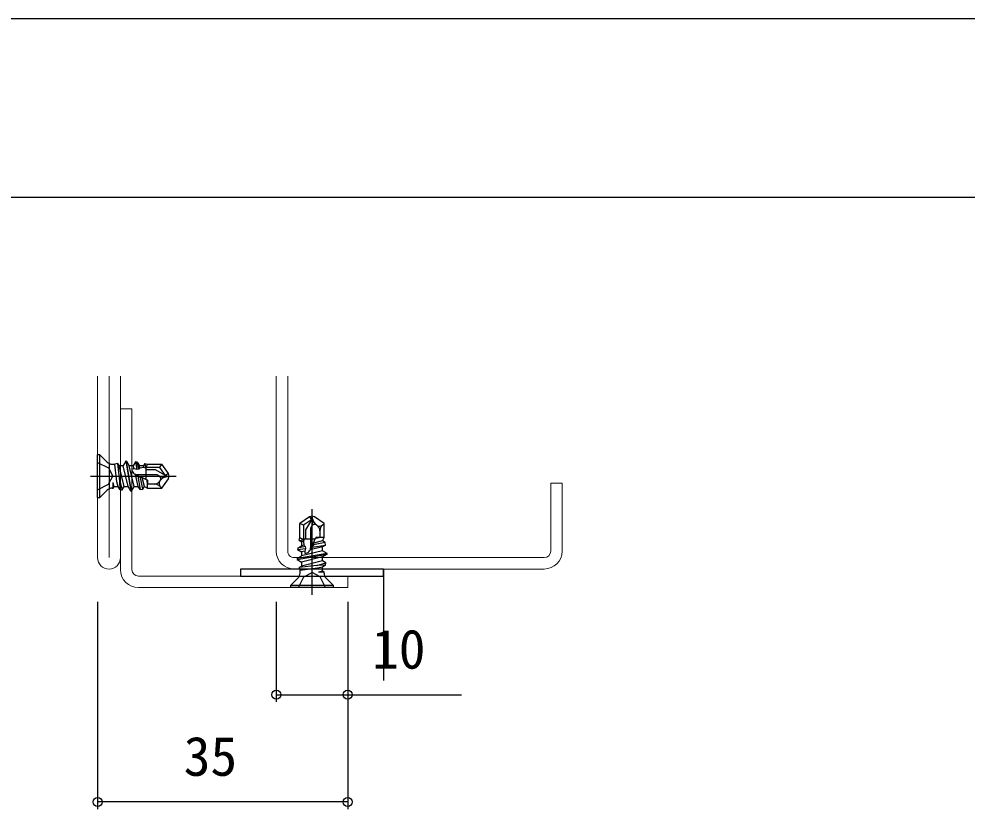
# Model space of a CAD drawing. Units: millimetres, scale not verified. Extents: x -437 to 438, y -281 to 279.
# Drawn here: x 84.7 to 217.4, y 133.2 to 243.8 of the extents above; entities that cross this region are included whole.
import ezdxf
from ezdxf.enums import TextEntityAlignment as Align

# ---------------------------------------------------------------- set-up
doc = ezdxf.new("R2010")
doc.units = ezdxf.units.MM
doc.header["$LTSCALE"] = 2
doc.layers.add('0-2_YKK_11', color=211, linetype='Continuous', lineweight=18)
doc.layers.add('0-3_YKK_11E', color=4, linetype='Continuous', lineweight=18)
for name, color, linetype in [('0-5_YKK_13', 4, 'Continuous'), ('0-7_YKK_D', 6, 'Continuous'), ('0-8_YKK_ZWAK', 7, 'Continuous'), ('0-9_YSS_K', 3, 'Continuous')]:
    doc.layers.add(name, color=color, linetype=linetype)
doc.styles.add('ＭＳ ゴシック', font='')
doc.styles.get('ＭＳ ゴシック').set_extended_font_data('MS Gothic')

msp = doc.modelspace()

# ---------------------------------------------------------------- linework, layer by layer
at = {"layer": '0-2_YKK_11'}
for p, q in [((95.757, 168.4), (95.757, 193.8)), ((97.357, 193.8), (97.357, 168.4)), ((98.957, 193.8), (98.957, 168.4))]:
    msp.add_line(p, q, dxfattribs=at)
for points in [[(100.557, 166.7), (100.557, 189.2), (98.957, 189.2), (98.957, 166.7)], [(101.457, 164.2), (130.757, 164.2), (130.757, 165.8), (101.457, 165.8)]]:
    msp.add_lwpolyline(points, dxfattribs=at)
for centre, radius, start, end in [((97.357, 168.4), 1.6, 180, 0), ((101.457, 166.7), 2.5, 180.00001, 269.99999), ((101.457, 166.7), 0.9, 180.00001, 269.99999)]:
    msp.add_arc(centre, radius, start, end, dxfattribs=at)
at = {"layer": '0-3_YKK_11E'}
for p, q in [((120.757, 193.8), (120.757, 169.3)), ((122.357, 169.3), (122.357, 193.8)), ((158.257, 168.4), (123.257, 168.4)), ((123.257, 166.8), (158.257, 166.8))]:
    msp.add_line(p, q, dxfattribs=at)
msp.add_lwpolyline([(160.757, 169.3), (160.757, 178.8), (159.157, 178.8), (159.157, 169.3)], dxfattribs=at)
for centre, radius, start, end in [((123.257, 169.3), 2.5, 180, 270), ((123.257, 169.3), 0.9, 180.00097, 270.00097), ((158.257, 169.3), 2.5, 270, 0), ((158.257, 169.3), 0.9, 270, 0)]:
    msp.add_arc(centre, radius, start, end, dxfattribs=at)
at = {"layer": '0-5_YKK_13'}
for p, q in [((95.757, 176.8), (95.757, 182.8)), ((96.057, 182.8), (95.757, 182.8)), ((96.057, 176.8), (96.057, 182.8)), ((97.084, 181.773), (96.057, 182.8)), ((99.71, 181.9), (99.335, 181.25)), ((99.71, 181.9), (100.415, 177.7)), ((99.81, 181.9), (99.71, 181.9)), ((100.515, 177.7), (99.81, 181.9)), ((99.81, 181.9), (100.186, 181.25)), ((101.067, 181.807), (100.745, 181.25)), ((101.298, 181.765), (101.067, 181.807)), ((101.067, 181.807), (101.246, 180.715)), ((101.298, 181.765), (101.596, 181.25)), ((101.507, 180.763), (101.298, 181.765)), ((95.757, 181.7), (97.271, 180.945)), ((97.271, 180.945), (97.88, 179.8)), ((97.377, 181.48), (97.377, 178.12)), ((97.791, 181.48), (98.158, 181.48)), ((98.588, 181.575), (98.158, 181.48)), ((98.466, 179.025), (98.158, 181.48)), ((98.588, 181.575), (98.776, 181.25)), ((98.849, 179.118), (98.588, 181.575)), ((99.481, 178.35), (98.776, 181.25)), ((99.335, 181.25), (98.776, 181.25)), ((100.04, 178.35), (99.335, 181.25)), ((100.891, 178.35), (100.186, 181.25)), ((100.745, 181.25), (100.186, 181.25)), ((100.849, 180.823), (100.745, 181.25)), ((102.155, 181.25), (101.596, 181.25)), ((101.675, 180.923), (101.596, 181.25)), ((102.343, 181.575), (102.155, 181.25)), ((102.219, 180.989), (102.155, 181.25)), ((102.343, 181.575), (102.437, 180.936)), ((102.557, 179.352), (102.557, 181.147)), ((104.479, 181), (102.557, 181)), ((103.852, 180.7), (102.557, 180.7)), ((102.757, 181.5), (104.739, 181.5)), ((105.257, 179.888), (103.852, 180.7)), ((104.479, 181), (104.739, 181.5)), ((105.257, 179.888), (104.479, 181)), ((105.677, 180.161), (104.739, 181.5)), ((94.757, 179.8), (106.757, 179.8)), ((101.45, 178.35), (101.037, 180.049)), ((104.093, 180), (101.307, 180)), ((101.392, 179.819), (101.705, 177.909)), ((102.086, 177.978), (101.748, 179.601)), ((102.301, 178.35), (101.995, 179.61)), ((102.757, 178.775), (102.624, 179.321)), ((102.757, 178.1), (102.757, 179.26)), ((104.381, 179.834), (104.093, 180)), ((104.462, 179.099), (104.524, 179.187)), ((104.739, 178.1), (105.677, 179.439)), ((105.677, 180.161), (105.257, 179.888)), ((105.257, 179.888), (105.757, 179.8)), ((105.284, 179.695), (105.757, 179.8)), ((105.757, 179.8), (105.677, 180.161)), ((105.677, 179.439), (105.757, 179.8)), ((97.084, 177.827), (96.057, 176.8)), ((97.791, 178.12), (97.938, 178.12)), ((98.071, 178.35), (97.938, 178.896)), ((97.938, 178.12), (97.938, 178.896)), ((97.938, 178.12), (98.071, 178.35)), ((98.071, 178.35), (98.63, 178.35)), ((98.63, 178.35), (98.466, 179.025)), ((98.895, 177.891), (98.63, 178.35)), ((98.895, 177.891), (99.204, 177.871)), ((99.204, 177.871), (99.481, 178.35)), ((99.481, 178.35), (100.04, 178.35)), ((100.415, 177.7), (100.04, 178.35)), ((100.515, 177.7), (100.891, 178.35)), ((100.891, 178.35), (101.45, 178.35)), ((101.705, 177.909), (101.45, 178.35)), ((101.705, 177.909), (102.086, 177.978)), ((102.086, 177.978), (102.301, 178.35)), ((102.301, 178.35), (102.757, 178.1)), ((102.723, 179.006), (102.757, 178.775)), ((103.696, 178.7), (102.757, 178.7)), ((102.757, 178.1), (104.739, 178.1)), ((104.514, 178.343), (104.739, 178.1)), ((95.757, 176.8), (96.057, 176.8)), ((100.415, 177.7), (100.515, 177.7)), ((125.757, 163.2), (125.757, 175.2)), ((125.396, 174.12), (124.057, 173.182)), ((125.757, 174.2), (125.396, 174.12)), ((125.396, 174.12), (125.668, 173.7)), ((125.668, 173.7), (125.757, 174.2)), ((125.862, 173.727), (125.757, 174.2)), ((126.118, 174.12), (125.757, 174.2)), ((127.457, 173.182), (126.118, 174.12)), ((124.557, 172.922), (124.057, 173.182)), ((124.057, 171.2), (124.057, 173.182)), ((125.668, 173.7), (124.557, 172.922)), ((124.557, 172.922), (124.557, 171)), ((125.668, 173.7), (124.857, 172.295)), ((125.723, 172.824), (125.557, 172.536)), ((125.557, 172.536), (125.557, 169.75)), ((126.458, 172.905), (126.369, 172.967)), ((127.214, 172.957), (127.457, 173.182)), ((127.457, 171.2), (127.457, 173.182)), ((124.857, 172.295), (124.857, 171)), ((126.782, 171.2), (126.236, 171.067)), ((127.457, 171.2), (126.297, 171.2)), ((126.551, 171.166), (126.782, 171.2)), ((126.857, 172.139), (126.857, 171.2)), ((127.207, 170.744), (127.457, 171.2)), ((123.792, 169.741), (124.307, 170.039)), ((124.794, 169.95), (123.792, 169.741)), ((123.982, 170.786), (124.621, 170.881)), ((123.982, 170.786), (124.307, 170.598)), ((124.568, 170.662), (124.307, 170.598)), ((124.307, 170.598), (124.307, 170.039)), ((124.634, 170.118), (124.307, 170.039)), ((126.205, 171), (124.41, 171)), ((127.207, 169.893), (125.508, 169.48)), ((125.738, 169.836), (127.648, 170.148)), ((127.207, 170.744), (125.947, 170.438)), ((127.579, 170.529), (125.956, 170.192)), ((127.579, 170.529), (127.207, 170.744)), ((127.648, 170.148), (127.207, 169.893)), ((127.207, 169.334), (127.207, 169.893)), ((127.648, 170.148), (127.579, 170.529)), ((127.857, 168.959), (123.657, 168.254)), ((123.657, 168.154), (127.857, 168.859)), ((123.657, 168.254), (124.307, 168.629)), ((123.792, 169.741), (123.75, 169.51)), ((123.75, 169.51), (124.842, 169.689)), ((123.75, 169.51), (124.307, 169.188)), ((127.207, 169.334), (124.307, 168.629)), ((124.734, 169.292), (124.307, 169.188)), ((124.307, 169.188), (124.307, 168.629)), ((127.857, 168.959), (127.207, 169.334)), ((127.857, 168.859), (127.207, 168.483)), ((127.857, 168.859), (127.857, 168.959)), ((123.657, 168.254), (123.657, 168.154)), ((123.657, 168.154), (124.307, 167.778)), ((126.439, 167.292), (123.982, 167.031)), ((123.982, 167.031), (124.307, 167.219)), ((127.207, 168.483), (124.307, 167.778)), ((127.207, 167.924), (124.307, 167.219)), ((124.307, 167.778), (124.307, 167.219)), ((127.207, 167.924), (127.207, 168.483)), ((127.686, 167.647), (127.207, 167.924)), ((127.665, 167.338), (127.207, 167.073)), ((127.665, 167.338), (127.686, 167.647)), ((123.982, 167.031), (124.077, 166.601)), ((126.532, 166.909), (124.077, 166.601)), ((124.077, 166.234), (124.077, 166.601)), ((124.612, 165.714), (125.757, 166.323)), ((127.207, 167.073), (126.532, 166.909)), ((127.207, 166.514), (126.661, 166.381)), ((127.437, 166.381), (126.661, 166.381)), ((127.207, 166.514), (127.207, 167.073)), ((127.437, 166.381), (127.207, 166.514)), ((127.437, 166.234), (127.437, 166.381)), ((123.784, 165.527), (122.757, 164.5)), ((123.857, 164.2), (124.612, 165.714)), ((124.077, 165.82), (127.437, 165.82)), ((127.73, 165.527), (128.757, 164.5)), ((128.757, 164.5), (122.757, 164.5)), ((122.757, 164.5), (122.757, 164.2)), ((128.757, 164.2), (122.757, 164.2)), ((128.757, 164.2), (128.757, 164.5))]:
    msp.add_line(p, q, dxfattribs=at)
for points in [[(102.343, 181.575), (102.757, 181.5), (102.437, 180.936), (102.219, 180.989), (101.675, 180.923), (101.507, 180.763), (101.246, 180.715), (100.849, 180.823), (100.558, 180.787)], [(95.757, 177.9), (97.271, 178.655), (97.88, 179.8)], [(98.895, 177.891), (98.849, 179.118), (99.204, 177.871)], [(100.994, 180.068), (102.757, 179.26), (102.723, 179.006), (102.624, 179.321)], [(101.995, 179.61), (101.748, 179.601), (101.392, 179.819), (101.037, 180.049)], [(123.982, 170.786), (124.057, 171.2), (124.621, 170.881), (124.568, 170.662), (124.634, 170.118), (124.794, 169.95), (124.842, 169.689), (124.734, 169.292), (124.77, 169.001)], [(125.489, 169.437), (126.297, 171.2), (126.551, 171.166), (126.236, 171.067)], [(125.947, 170.438), (125.956, 170.192), (125.738, 169.836), (125.508, 169.48)], [(127.665, 167.338), (126.439, 167.292), (127.686, 167.647)], [(127.657, 164.2), (126.902, 165.714), (125.757, 166.323)]]:
    msp.add_lwpolyline(points, dxfattribs=at)
msp.add_lwpolyline([(115.757, 166.8), (115.757, 165.8), (135.757, 165.8), (135.757, 166.8)], close=True, dxfattribs=at)
for centre, radius, start, end in [((97.791, 182.48), 1, 225, 270), ((101.307, 180.75), 0.75, 177.14861, 270), ((104.156, 179.445), 0.449, 325, 60), ((105.011, 180.926), 1.26, 240, 282.5), ((105.557, 178.464), 1.26, 102.5, 145), ((97.791, 177.12), 1, 90, 135), ((103.696, 179.635), 0.935, 270, 325), ((103.696, 177.585), 1.115, 42.84567, 90), ((104.955, 178.753), 0.603, 145, 222.84567), ((124.631, 173.454), 1.26, 330, 12.5), ((126.112, 172.599), 0.449, 55, 150), ((127.092, 174), 1.26, 192.5, 235), ((126.804, 173.399), 0.603, 235, 312.84567), ((125.922, 172.139), 0.935, 0, 55), ((127.972, 172.139), 1.115, 132.84567, 180), ((124.807, 169.75), 0.75, 267.14861, 0), ((123.077, 166.234), 1, 315, 0), ((128.437, 166.234), 1, 180, 225)]:
    msp.add_arc(centre, radius, start, end, dxfattribs=at)
at = {"layer": '0-7_YKK_D'}
for p, q in [((95.757, 162.2), (95.757, 133.2)), ((120.757, 162.2), (120.757, 148.2)), ((130.757, 162.2), (130.757, 148.2)), ((130.757, 162.2), (130.757, 133.2)), ((130.757, 134.2), (95.757, 134.2))]:
    msp.add_line(p, q, dxfattribs=at)
msp.add_lwpolyline([(120.757, 149.2), (130.757, 149.2), (146.682, 149.2)], dxfattribs=at)
for centre in [(120.757, 149.2), (130.757, 149.2), (95.757, 134.2), (130.757, 134.2)]:
    msp.add_circle(centre, 0.637, dxfattribs=at)
at = {"layer": '0-8_YKK_ZWAK'}
for p, q in [((438.2, 243.8), (-436.8, 243.8)), ((438.2, 218.8), (-436.8, 218.8))]:
    msp.add_line(p, q, dxfattribs=at)
at = {"layer": '0-9_YSS_K'}
msp.add_line((135.757, 166.8), (135.757, 151.2), dxfattribs=at)

# ---------------------------------------------------------------- texts
at = {"layer": '0-7_YKK_D', "style": 'ＭＳ ゴシック'}
for s, p in [('10', (134.156, 151.2)), ('35', (107.802, 136.2))]:
    msp.add_text(s, height=5.499, dxfattribs=at).set_placement(p, align=Align.BOTTOM_LEFT)

doc.saveas('drawing.dxf')
